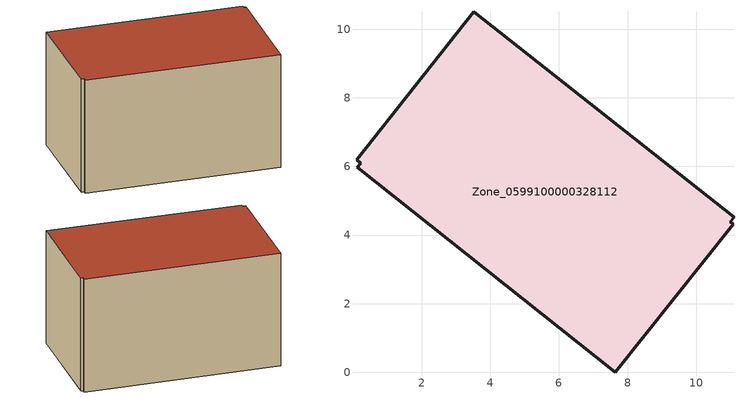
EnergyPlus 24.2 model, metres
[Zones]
Zone_0599100000328112
 floor ground (C_G): 0.12,5.97 0.22,6.1 0.1,6.19 3.52,10.51 11.1,4.52 11,4.38 11.08,4.32 7.64,0 z0.4
 wall outside (C_F): 7.64,0 11.08,4.32 11,4.38 11.1,4.52 3.52,10.51 0.1,6.19 0.22,6.1 0.12,5.97 7.64,0 z0.4:6.22
 roof outside (C_R): 0.22,6.1 0.12,5.97 7.64,0 11.08,4.32 11,4.38 11.1,4.52 3.52,10.51 0.1,6.19 z6.22
[BUILDING]
Pand.0599100000328112: North Axis=0; Terrain=City; Loads Convergence Tolerance Value=0.04; Temperature Convergence Tolerance Value=0.4; Solar Distribution=FullExterior; Maximum Number of Warmup Days=25; Minimum Number of Warmup Days=1
[Site:Location]
Rotterdam.The.Hague.AP_ZH_NLD Design_Conditions: Latitude=51.96; Longitude=4.45; Time Zone=1; Elevation=-4.5
[SITE:GROUNDTEMPERATURE:BUILDINGSURFACE]
18, 18, 18, 18, 18, 18, 18, 18, 18, 18, 18, 18
[MATERIAL] Thermal Absorptance=0.9; Solar Absorptance=0.7; Visible Absorptance=0.7
Name | Roughness | Thickness | Conductivity | Density | Specific Heat
G.TC.1975-1991 | MediumSmooth | 0.15 | 0.288461 | 540 | 1210
F.TC.1975-1991 | Rough | 0.3 | 0.230769 | 1920 | 840
R.TC.1975-1991 | MediumRough | 0.2 | 0.153846 | 1500 | 1000
[CONSTRUCTION]
C_G: G.TC.1975-1991
C_F: F.TC.1975-1991
C_R: R.TC.1975-1991
[ZONE]
Zone_0599100000328112: Type=1; Multiplier=1; Ceiling Height=Autocalculate; Volume=Autocalculate; Floor Area=autocalculate; Part of Total Floor Area=Yes
[ZONEINFILTRATION:DESIGNFLOWRATE]
Infil_Zone_0599100000328112: Zone or ZoneList or Space or SpaceList=Zone_0599100000328112; Schedule=AlwaysOn; Design Flow Rate Calculation Method=Flow/Area; Flow Rate per Floor Area=0.003; Constant Term Coefficient=1; Temperature Term Coefficient=0; Velocity Term Coefficient=0; Velocity Squared Term Coefficient=0
[HVACTEMPLATE:ZONE:IDEALLOADSAIRSYSTEM]
Zone_0599100000328112: Maximum Heating Supply Air Temperature=50; Minimum Cooling Supply Air Temperature=13; Maximum Heating Supply Air Humidity Ratio=0.0156; Minimum Cooling Supply Air Humidity Ratio=0.0077; Heating Limit=NoLimit; Cooling Limit=NoLimit; Dehumidification Control Type=ConstantSensibleHeatRatio; Cooling Sensible Heat Ratio=0.7; Dehumidification Setpoint=60; Humidification Control Type=None; Humidification Setpoint=30; Outdoor Air Method=None; Outdoor Air Flow Rate per Person=0.00944; Outdoor Air Flow Rate per Zone Floor Area=0; Outdoor Air Flow Rate per Zone=0; Demand Controlled Ventilation Type=None; Outdoor Air Economizer Type=NoEconomizer; Heat Recovery Type=None; Sensible Heat Recovery Effectiveness=0.7; Latent Heat Recovery Effectiveness=0.65
[ZONECONTROL:THERMOSTAT]
ThermostatControl_Zone_0599100000328112: Zone or ZoneList=Zone_0599100000328112; Control Type Schedule=DualSetpointControlType; Control 1=Thermostat_Zone_0599100000328112; Temperature Difference Between Cutout And Setpoint=0
[THERMOSTATSETPOINT:DUALSETPOINT]
Thermostat_Zone_0599100000328112: Heating Setpoint Temperature Schedule=HeatingSetpoint_Zone_0599100000328112; Cooling Setpoint Temperature Schedule=CoolingSetpoint_Zone_0599100000328112
[SCHEDULE:COMPACT]
HeatingSetpoint_Zone_0599100000328112: Through: 12/31, For: AllDays, Until: 24:00, 21
CoolingSetpoint_Zone_0599100000328112: Through: 12/31, For: AllDays, Until: 24:00, 24
DualSetpointControlType: Through: 12/31, For: AllDays, Until: 24:00, 4
AlwaysOn: Through: 12/31, For: AllDays, Until: 24:00, 1
